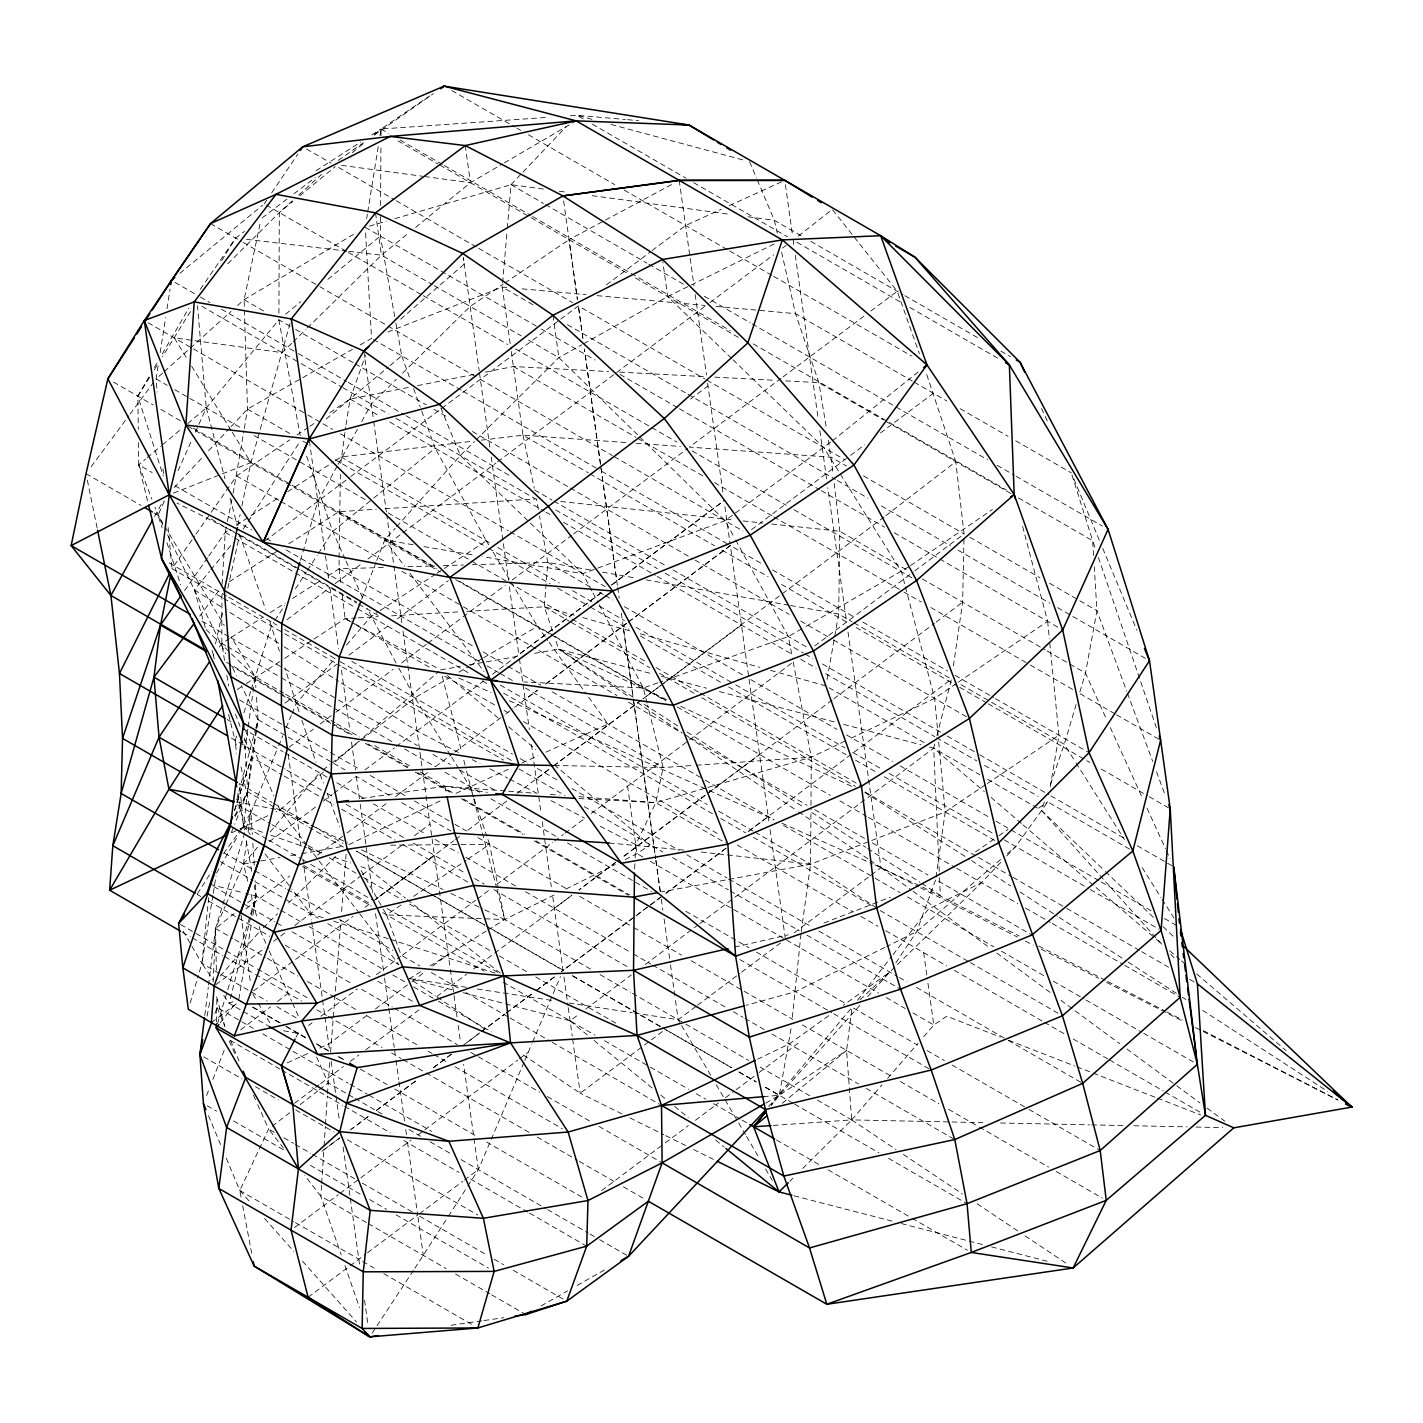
<?xml version="1.0" encoding="UTF-8"?>
<svg xmlns="http://www.w3.org/2000/svg" width="1423" height="1423" viewBox="0 0 1423 1423"><rect width="100%" height="100%" fill="white"/><g stroke="black" fill="none" stroke-linecap="round" stroke-linejoin="round"><path stroke-width="0.75" stroke-dasharray="5 3.75" d="M224.514 660.397L221.828 643.409L221.97 593.017M278.908 313.22L279.317 212.578L292.302 200.839M394.722 316.635L380.315 236.04L380.457 216.385M380.528 205.463L380.955 144.31M381.008 135.559L381.044 129.013L429.71 95.928M801.185 931.869L810.594 864.223L810.968 807.428M810.968 805.258L811.288 757.196L792.451 658.066M953.392 665.964L962.642 602.196L963.976 538.356M339.083 557.816L340.364 474.482M340.773 463.524L345.7 426.953M213.148 981.941L215.531 928.472L250.928 812.497L277.787 747.893M634.658 868.724L635.049 859.99M635.156 857.802L635.725 844.693L655.825 802.661L663.136 767.548L647.59 705.168M216.474 1021.785L216.901 996.527M222.113 584.284L225.243 532.433L226.986 523.735M321.545 1185.323L320.851 1196.227L341.253 1254.997M321.687 1183.153L323.946 1148.272M324.07 1146.102L325.351 1126.482M325.493 1124.312L327.308 1095.977M327.45 1093.789L329.887 1060.918M552.498 630.976L544.298 606.767L547.766 562.423L539.513 515.837M330.581 1052.131L340.933 920.29M341.609 911.503L346.091 854.369M502.639 282.697L507.122 230.401M507.3 228.231L511.017 184.67L521.529 173.624M800.971 934.004L792.077 1020.006M208.719 897.593L201.924 963.424L197.601 978.028M791.046 1028.722L779.306 1095.283L771.195 1105.244L779.359 1095.052M204.77 1015.471L208.274 987.206M208.541 985.018L215.531 928.472L225.136 906.344M851.808 1009.423L846.578 1050.441L851.683 1119.901L802.216 1168.941M247.833 729.216L245.112 748.925L243.44 744.852M248.153 727.028L252.707 694.175M253.009 691.987L255.144 676.672L231.149 636.775M936.032 877.333L945.21 811.928L938.291 737.683M256.46 730.604L247.727 791.846L234.67 824.291M256.78 728.416L258.025 719.664L256.442 696.007M226.008 904.334L243.475 864.099L246.891 840.442M248.136 831.85L250.928 812.497L240.772 765.805M158.131 365.782L156.103 378.927L157.117 392.072M160.176 352.637L165.637 317.56M166.989 308.809L170.048 289.082M346.038 424.801L350.058 399.08L365.64 355.163M366.672 218.608L367.365 214.233M367.721 212.045L378.251 146.498M379.994 135.559L381.044 129.013L546.183 117.469M212.863 895.601L201.924 963.424L213.059 979.753M213.219 893.413L216.047 875.91M233.105 493.283L243.991 430.653M244.329 428.483L247.495 409.095L244.098 299.702L260.676 220.921M238.815 999.284L251.426 923.972M252.867 915.363L256.104 896.01L255.162 880.624M1050.263 786.83L1058.925 735.264L1049.587 641.044M256.229 730.106L251.586 757.214L243.635 825.696L239.313 833.273M256.585 728.007L258.025 719.664L241.394 685.726M827.083 679.411L838.681 614.024L839.819 531.277L834.234 483.358M207.082 1016.147L209.875 1001.187M227.413 521.547L232.678 495.453M237.854 525.443L240.096 514.61M241.892 505.948L250.893 462.617L291.306 318.93M215.513 643.801L222.628 611.694M227.84 588.144L239.687 534.621L176.986 503.102M250.715 917.461L229.156 1003.304L269.534 1026.623M251.248 915.309L256.104 896.01L254.219 885.355M934.786 743.998L933.701 748.178L939.233 871.232M936.939 735.62L951.471 679.145L747.111 832.366L768.26 816.571M236.698 799.939L255.215 730.23M255.784 728.114L258.025 719.664L286.379 736.047M300.449 560.342L302.281 553.992M302.939 551.893L317.827 501.252M190.184 1003.055L196.979 980.109M1076.126 704.51L1064.262 744.265L1050.014 785.603M1079.861 691.952L1085.482 673.115L1096.937 610.663L1094.269 566.941M217.488 1023.653L227.146 991.742M227.787 989.608L256.104 896.01L245.645 893.377M236.556 736.082L235.222 740.334L236.52 753.461M243.92 712.798L250.608 691.614M251.284 689.497L271.331 625.96L273.75 622.26M234.475 810.808L251.586 757.214L244.667 738.733M234.724 809.954L251.586 757.214L282.216 774.895M1161.755 944.196L1041.476 810.399L1045.033 800.064M214.873 1013.656L217.114 1007.502L239.9 1020.665M206.566 1095.532L209.697 1087.51M212.81 1079.47L224.532 1049.356M361.62 599.368L375.992 562.459M376.793 560.413L384.779 539.904L395.149 528.324M231.398 832.402L233.852 826.318M278.623 745.865L282.821 735.762M286.183 727.687L291.217 715.573M292.071 713.563L296.251 703.46L335.063 658.351M523.966 1062.341L478.359 1169.617L467.58 1186.391M524.838 1060.313L531.74 1044.037M532.611 1041.992L560.431 976.569M164.392 501.074L158.006 515.251L162.133 527.897M178.053 470.693L191.714 440.312M195.36 432.201L206.299 407.903L278.89 319.784L290.079 326.241M241.038 1196.992L239.811 1190.517L268.609 1129.026L257.012 1103.11M235.222 816.553L247.727 791.846L244.454 738.217M296.037 1037.225L297.994 1033.454L301.534 1030.803M317.845 501.27L337.055 466.282M338.158 464.343L357.369 429.355M361.673 421.599L371.261 404.096L396.394 379.301M234.582 815.806L247.727 791.846L274.514 807.303M154.591 516.46L163.111 501.038M216.563 873.064L238.228 835.176M148.899 377.024L137.835 396.145L138.28 429.355M154.449 367.454L157.757 361.727M162.186 354.078L188.761 308.186M190.451 311.495L162.507 356.657M221.721 260.658L235.631 238.068L244.471 231.362M149.575 377.326L137.835 396.145L163.254 475.905M154.271 369.82L157.793 364.163M197.406 893.875L211.476 871.676M414.787 1268.355L447.249 1218.106M448.441 1216.238L466.388 1188.258M243.297 529.054L246.908 523.486M248.1 521.636L299.808 441.841M274.941 620.392L284.582 605.558M295.415 588.873L306.247 572.171M307.457 570.321L317.08 555.486M318.29 553.636L332.733 531.384L371.99 499.491M372.132 1333.173L375.797 1327.623M377.006 1325.756L413.577 1270.205M895.885 962.82L916.679 931.62L935.729 879.521L1031.853 935.018M219.373 647.074L221.828 643.409L229.281 638.66M264.251 203.88L266.741 200.198M271.704 192.834L297.781 154.164M200.305 289.314L204.076 283.817M205.339 282.003L235.631 238.068M221.668 597.286L171.987 568.613L194.791 535.884M196.054 534.07L209.999 514.059M211.262 512.244L236.609 475.887L289.669 439.956M184.616 590.563L207.473 557.869M208.736 556.055L225.243 532.433L228.907 530.032M1006.808 855.934L1015.72 846.507L1047.737 801.878L1130.947 849.922M223.536 853.604L237.356 834.412M238.619 832.668L250.928 812.497L252.298 834.483M91.197 466.655L128.835 415.765M130.133 414.022L153.506 382.431M199.736 616.106L220.672 588.197M857.535 1000.262L891.652 956.434M893.021 954.673L928.49 909.084L981.55 882.669L1000.867 862.231M220.191 1022.852L236.165 1002.646M205.286 627.418L194.435 589.905L209.519 571.477M210.889 569.805L231.469 544.671M768.758 1106.56L852.075 1007.271L917.479 1045.033M247.798 881.317L243.475 864.099L257.563 847.183M270.228 831.975L319.517 772.778L323.395 783.13M346.554 644.975L370.976 616.568L378.305 611.765M773.24 1125.433L851.683 1119.901L881.94 1084.949M887.703 1078.278L917.942 1043.326M923.705 1036.673L933.79 1025.005L946.757 1016.235L1000.458 1037.118M220.191 976.018L260.231 930.82L259.164 926.515M396.643 526.67L460.358 455.538L474.428 441.557M765.859 1103.038L779.306 1095.283L860.328 1004.869M867.692 996.651L889.784 971.998L981.55 882.669M174.211 487.573L202.635 457.157M208.612 450.735L229.548 428.323M231.042 426.722L247.495 409.095L300.947 378.66M523.024 172.058L566.514 126.345M227.751 263.771L279.317 212.578L292.871 201.443M475.994 439.992L558.883 357.618L581.794 344.775M789.836 1181.197L792.931 1178.137M402.656 373.075L470.177 306.407L503.155 284.155M263.38 927.725L277.556 913.762M288.567 902.929L337.34 854.885M291.644 343.388L282.181 352.673L174.246 337.856L187.018 358.649M293.209 341.84L305.82 329.46M307.386 327.913L381.435 255.179L408.828 232.874M859.937 999.924L889.784 971.998L843.092 1005.403M298.777 194.987L321.509 174.442M162.613 373.057L156.103 378.927L167.256 385.366M164.25 371.599L188.69 349.578M190.326 348.119L231.06 311.441M237.588 305.571L244.098 299.702L353.9 234.137M323.466 772.084L279.957 810.043L275.955 811.928M335.188 761.856L361.958 738.501M363.63 737.043L438.942 671.336M400.646 319.161L464.254 264.073L463.347 257.705L479.177 370.798M1000.618 859.492L916.679 931.62L886.867 946.402M1007.324 853.729L1015.72 846.507M147.547 500.985L138.743 464.787L145.502 459.095M147.174 457.672L160.692 446.306M162.382 444.883L180.952 429.23M187.711 423.556L206.299 407.903L197.459 305.678M326.187 418.949L388.301 367.063M389.973 365.658L401.731 355.839L395.114 318.805M285.649 314.216L300.858 301.64M327.913 279.317L380.315 236.04M179.849 273.358L262.561 205.268M782.348 1103.199L846.578 1050.441L779.306 1095.283L764.044 1096.599M299.666 195.858L335.277 166.616M352.228 152.688L364.092 142.94M374.267 134.58L381.044 129.013L388.728 133.442M415.676 227.306L470.426 182.695L502.532 163.93M373.698 498.103L435.153 448.209L421.03 409.201M216.367 970.184L215.531 928.472L234.137 913.584M247.655 902.769L256.104 896.01L278.89 909.155M830.694 442.126L725.107 520.676L582.754 573.7L482.682 556.624M832.419 440.739L918.386 371.777M322.985 770.056L329.923 764.596M331.648 763.244L359.396 741.436M361.14 740.067L414.893 697.821L449.383 677.722M798.285 236.111L832.259 209.448L853 235.56M272.113 1126.305L289.634 1112.75M300.128 1104.604L317.649 1091.032M319.41 1089.68L328.162 1082.903L353.189 1097.346M884.163 516.958L642.983 698.835L741.472 625.053M885.906 515.624L955.776 461.675L926.035 372.435M240.736 1029.843L270.566 1006.808M277.592 1001.383L288.122 993.254M262.152 217.915L286.895 199.113M293.974 193.741L315.177 177.626M434.3 855.259L375.459 899.496L434.46 855.348M264.98 540.882L349.044 477.879M350.752 476.563L439.992 409.682M441.717 408.348L578.378 305.927L704.901 378.98M606.429 284.796L650.436 251.889M652.125 250.519L685.601 225.528L721.301 209.252M286.93 619.752L329.923 587.539L301.231 570.979M335.099 583.626L361.122 564.148M368.023 558.937L401.126 534.159M402.851 532.825L495.951 463.044M497.676 461.71L708.245 303.828M710.006 302.494L773.721 254.717M782.579 248.082L786.119 245.432M284.867 703.193L336.824 664.256M348.937 655.149L390.542 623.968M397.462 618.756L448.37 580.62M690.457 399.098L708.031 385.918M289.118 747.271L313.38 729.11M320.282 723.898L334.156 713.528M335.864 712.212L393.068 669.361M401.713 662.833L426.26 644.459M427.985 643.143L505.29 585.191M512.28 579.926L571.744 535.315M573.487 533.999L687.647 448.476M781.227 378.251L689.337 447.107L831.192 457.228L846.383 465.997M782.988 376.917L863.903 316.244M870.912 310.997L897.219 291.27L919.383 353.704M601.057 592.857L518.844 654.527L509.078 584.728M611.552 584.995L724.005 500.647M269.409 841.598L316.529 806.29M323.448 801.096L332.11 794.603M333.818 793.287L356.337 776.424L392.25 797.165M364.982 769.914L394.473 747.84M396.181 746.524L483.749 680.888M492.5 674.289L601.111 592.893M611.623 585.031L724.076 500.683M245.948 908.799L289.741 875.963M317.596 855.063L345.291 834.287M347.034 832.989L388.604 801.825M395.541 796.613L428.536 771.871M435.563 766.606L453.137 753.425M454.88 752.109L504.062 715.235M505.823 713.919L512.849 708.654M514.592 707.32L537.378 690.244L525.14 699.422M628.361 621.993L730.301 545.543L761.074 563.312M751.557 529.623L848.802 456.694M850.563 455.378L864.668 444.812M880.535 432.912L933.417 393.246M628.415 622.011L730.355 545.578L768.847 820.946M215.922 984.609L264.963 947.843M273.714 941.279L278.961 937.348M280.722 936.032L285.97 932.083M294.721 925.519L360.695 876.052M362.438 874.754L404.025 843.554M414.413 835.763L430.013 824.059M211.333 1022.586L237.73 1002.788M253.561 990.924L293.849 960.703M295.593 959.387L352.957 916.376M365.071 907.287L370.265 903.392M373.733 900.795L453.706 840.815M455.467 839.499L460.732 835.55M467.758 830.285L508.153 799.993M516.94 793.394L550.256 768.42L536.258 778.915M308.578 1025.503L312.117 1022.852M320.94 1016.235L357.369 988.932M376.401 974.648L400.663 956.452M402.389 955.153L475.602 900.261M477.363 898.945L489.654 889.713M496.68 884.448L552.871 842.327M554.596 841.011L563.366 834.447M565.091 833.131L584.355 818.705M591.328 813.458L687.807 741.17M689.497 739.818L793.518 661.837M814.756 645.917L913.228 572.064M914.989 570.748L964.065 533.945L955.776 461.675M366.814 1015.435L328.731 1044.002L318.859 1048.484M375.459 1008.943L410.109 982.955M411.852 981.657L425.708 971.269M432.645 966.057L448.245 954.371M294.525 1103.234L319.001 1084.877M320.744 1083.561L343.37 1066.61M350.289 1061.416L358.952 1054.923M365.871 1049.729L421.297 1008.16M436.897 996.474L466.548 974.239M473.574 968.956L492.892 954.477M494.653 953.161L571.85 895.245L554.365 908.372M832.117 700.08L706.804 794.034L759.58 754.51M833.878 698.764L934.449 623.345M936.209 622.029L962.642 602.196M339.937 1137.76L321.491 1151.545L339.314 1138.24M350.307 1129.969L369.482 1115.561L351.748 1128.919M376.277 1110.491L417.846 1079.328M433.446 1067.624L451.251 1054.247M462.937 1045.514L479.693 1032.92M481.472 1031.586L505.094 1013.905M506.357 1012.927L533.198 992.827M726.05 848.197L664.505 894.32L726.086 848.215M376.65 1110.26L417.526 1079.595M433.517 1067.606L451.304 1054.265M467.295 1042.276L479.729 1032.938M481.508 1031.604L504.614 1014.279M506.392 1012.945L533.056 992.952M294.543 1227.498L338.229 1194.733M339.972 1193.417L359.094 1179.08M360.819 1177.782L411.034 1140.143M417.971 1134.931L423.165 1131.036M424.89 1129.737L517.67 1060.171M519.431 1058.837L528.271 1052.22M463.115 992.703L570.107 1020.842L578.841 1014.279M585.849 1009.032L631.332 974.933M645.331 964.438L697.946 924.968M699.707 923.652L733.112 898.607M734.855 897.29L933.701 748.178L979.896 774.841M308.115 1297.26L348.35 1267.11M350.094 1265.794L365.764 1254.037M367.49 1252.738L417.686 1215.1L407.565 1142.74M419.429 1213.801L462.76 1181.303M464.485 1180.005L478.359 1169.617L463.631 1064.368M662.442 1031.55L580.228 1093.22L521.512 1053.785M695.811 1006.523L678.184 1019.74L634.516 1013.051M697.59 1005.207L739.889 973.474M741.65 972.14L780.444 943.058M794.265 932.705L880.979 867.674L847.219 626.369M601.662 1190.589L663.563 1144.145M665.341 1142.829L688.341 1125.575M695.402 1120.275L718.402 1103.038M725.481 1097.72L734.321 1091.085M736.1 1089.769L757.321 1073.849M759.082 1072.515L799.779 1042.01M828.72 1015.684L789.231 1043.966L757.303 1059.335M338.247 160.408L363.381 142.78M374.142 135.221L433.375 93.669M975.466 851.968L997.149 836.937M998.964 835.692L1008 829.431M1038.701 808.139L1047.737 801.878M401.019 904.992L386.576 914.882L401.428 956.025M413.684 896.312L466.068 860.417M467.882 859.172L489.565 844.319L487.466 838.147M908.781 566.816L803.71 627.739M910.595 565.571L992.382 509.505M956.505 683.467L934.626 698.373L849.086 739.177M958.319 682.222L1047.63 621.317L1022.141 524.642M296.998 434.993L307.973 427.576M309.805 426.331L315.283 422.613M329.923 412.706L350.058 399.08L408.863 387.358M504.934 282.91L569.111 239.669M985.57 784.731L945.21 811.928L810.594 864.223L661.482 891.919M987.402 783.486L1058.925 735.264M237.214 689.586L244.525 684.783M246.357 683.574L282.928 659.525M284.76 658.315L312.188 640.261M314.021 639.069L345.095 618.614L356.177 617.956M380.137 610.574L435.082 574.518M436.914 573.327L442.411 569.716M444.243 568.524L486.364 540.882L435.153 448.209M236.254 525.247L249.132 516.851M250.964 515.66L278.534 497.694M287.713 491.7L333.658 461.764M335.508 460.554L341.022 456.961L472.561 441.219M316.155 170.6L360.659 142.087M371.777 134.954L381.044 129.013M229.405 581.705L277.681 550.843M288.833 543.728L338.959 511.675L376.277 509.256M231.131 637.486L262.793 617.351M270.228 612.619L285.116 603.139M292.569 598.407L320.495 580.655M327.93 575.906L339.101 568.809L383.498 567.457M420.799 971.696L409.611 978.633L435.296 995.887M430.12 965.897L486.061 931.158M487.929 930.002L504.703 919.578L554.081 894.996M504.418 162.827L574.269 121.969M458.971 672.136L468.558 666.551M470.479 665.43L481.97 658.724M483.891 657.604L537.556 626.333L547.802 640.546M801.789 628.824L788.36 636.508L659.881 682.079M302.85 377.575L352.477 349.293M360.126 344.953L371.563 338.425L365.391 229.53M541.025 1305.94L567.67 1290.839M577.169 1285.449L605.718 1269.263M583.697 343.708L667.707 296.607L774.432 243.831M671.549 184.581L569.04 239.633L577.4 299.47L562.939 195.894M565.927 889.09L615.287 864.49M625.177 859.563L637.024 853.675L649.991 844.888L554.668 765.218M884.893 947.38L795.457 991.671L746.221 1005.278M348.777 844.622L442.144 799.957M456.054 793.305L509.968 768.509M579.019 798.552L655.825 802.661L811.288 757.196L847.094 740.12M231.86 832.668L237.872 829.84M239.882 828.898L267.933 815.699M729.234 205.641L782.846 181.255M287.321 1062.856L309.004 1052.984M521.956 763.066L537.965 755.809M545.97 752.162L607.977 724.04L587.486 695.616M233.016 1001.703L229.156 1003.304L221.721 992.436M387.91 332.004L502.266 287.055L506.677 287.446M173.339 493.176L220.28 474.677M222.326 473.877L250.893 462.617L232.305 432.361M823.953 923.011L890.193 897.237M657.8 682.827L643.303 687.967L523.753 681.955M369.482 226.115L386.38 221.17M394.829 218.697L511.017 184.67L543.942 189.117M734.553 947.131L788.289 934.822M417.562 385.633L474.197 374.338M485.083 372.168L513.401 366.529L608.582 371.545M243.475 864.099L280.064 857.535M290.826 855.614L299.435 854.067M301.587 853.675L342.481 846.347M440.614 669.877L460.287 666.426M469.021 664.879L484.336 662.193M486.524 661.82L519.306 656.039M534.603 653.353L558.652 649.119L652.961 674.04M361.406 798.552L444.937 786.243L506.446 791.028M451.055 1325.24L481.828 1320.846M484.033 1320.526L503.831 1317.698M481.33 440.169L522.988 435.189L627.205 442.642M570.41 115.761L577.009 115.299L625.32 119.496M554.472 765.503L663.136 767.548L694.086 765.378M696.309 765.236L811.288 757.196M385.064 508.687L536.524 498.886L539.139 513.721M358.383 617.813L378.305 616.639M391.592 615.857L457.975 611.908M466.833 611.374L544.298 606.767L574.163 615.181M407.921 566.71L434.549 565.892M443.425 565.625L463.418 565.002M472.294 564.735L547.766 562.423L593.693 570.57M390.72 845.191L458.811 844.586M460.999 844.568L489.565 844.319L498.21 887.329M817.353 1100.086L851.683 1119.901L982.759 1122.622M1000.529 1122.996L1089.395 1124.828M1091.619 1124.881L1124.935 1125.575M1133.829 1125.753L1187.156 1126.856M1196.032 1127.052L1222.695 1127.603M590.492 969.116L504.703 919.578L386.576 914.882L383.249 909.119M619.645 372.132L705.968 376.686M714.826 377.148L774.592 380.297M785.674 380.884L818.865 382.645L883.523 419.963M609.24 843.003L683.823 850.065M636.081 443.282L680.425 446.448M508.634 791.188L534.995 793.251M550.381 794.443L559.168 795.137M578.93 796.667L655.825 802.661L725.926 843.128M627.507 119.692L638.482 120.635M522.116 288.851L586.063 294.65M597.091 295.646L705.132 305.447M716.16 306.443L795.528 313.647L912.356 381.079M560.698 501.483L734.321 520.018M743.108 520.96L762.888 523.059M771.693 524.002L839.819 531.277L906.985 570.054M701.308 852.021L725.339 854.707M727.527 854.956L810.594 864.223L876.675 907.945M246.517 239.349L346.625 251.088M348.795 251.355L381.435 255.179L432.414 284.618M341.591 165.353L422.382 176.239M424.57 176.523L470.426 182.695L465.232 145.573M559.31 191.198L565.892 192.105M592.235 195.662L730.497 214.411M748.053 216.776L774.379 220.352L803.177 236.965M420.265 771.995L444.937 786.243L487.36 792.326M466.388 987.331L409.611 978.633L454.542 990.461M477.292 989.003L551.537 1000.369M569.004 1003.037L632.328 1012.731M413.061 544.742L384.779 539.904L404.612 566.229M423.947 546.592L473.984 555.13M602.445 572.135L635.263 577.951M646.184 579.89L788.378 605.113M790.565 605.486L838.681 614.024L852.057 621.762M236.414 801.878L279.957 810.043L313.772 826.514M283.622 1030.75L297.994 1033.454M210.07 884.43L243.546 892.844M794.052 1195.8L892.808 1221.343M901.399 1223.567L982.973 1244.663M991.564 1246.886L1047.381 1261.312M661.535 676.299L706.537 688.181M719.398 691.578L835.123 722.137M843.697 724.396L920.841 744.78M929.415 747.039L933.701 748.178L984.289 791.597M591.932 119.319L577.009 115.299L584.657 119.728M611.107 124.477L745.332 160.568M582.701 617.564L629.642 630.763M640.314 633.769L759.793 667.351M770.466 670.358L825.927 685.957L924.078 742.628M323.11 917.746L310.499 913.691L291.786 889.055M333.605 921.126L388.248 938.718M390.347 939.393L495.4 973.19M262.508 832.277L243.635 825.696L239.544 784.109M270.886 835.194L306.496 847.628M308.595 848.357L323.27 853.48M333.747 857.126L350.503 862.978M360.98 866.625L369.357 869.56L405.555 898.18M1008.711 1040.32L1074.792 1066.005M1076.855 1066.805L1155.334 1097.329M1157.397 1098.129L1200.763 1114.974M458.793 678.042L491.113 692.556M509.292 700.739L707.249 789.64M709.277 790.548L773.916 819.577M781.992 823.223L872.886 864.046M874.914 864.953L920.539 886.155M922.513 887.08L1019.081 935.907M666.729 699.725L558.652 649.119L555.237 639.052M680.728 706.288L852.839 786.866M864.846 792.504L969.668 859.35M315.764 827.492L347.586 843.003M361.495 849.78L443.051 889.535M451.002 893.413L482.824 908.923M484.816 909.884L504.703 919.578L498.655 889.482M621.976 1113.942L580.228 1093.202L572.544 1038.381M629.927 1117.891L663.723 1134.665M665.697 1135.661L685.584 1145.533M693.535 1149.482L713.421 1159.354M869.987 860.221L880.979 867.674L918.564 886.778M920.539 887.792L1017.481 937.081M1025.396 941.101L1033.311 945.121M1041.227 949.141L1098.609 978.312M1106.525 982.35L1183.687 1021.572M1195.551 1027.602L1337.994 1100.032L1202.204 1030.092M1038.772 946.046L1105.724 980.465M1107.681 981.479L1164.797 1010.864M1166.753 1011.878L1182.513 1019.971M458.366 752.447L416.975 730.924L340.31 682.346M472.151 759.633L480.049 763.724M489.903 768.847L507.637 778.079M509.594 779.092L537.2 793.447M550.986 800.615L584.497 818.047M600.257 826.247L635.725 844.693M342.232 594.796L345.095 618.614L438.658 668.828M810.843 241.394L902.965 294.597M904.886 295.699L979.736 338.905M1000.849 351.107L1010.455 356.639M592.324 124.139L686.064 178.266M693.712 182.678L787.453 236.805M797.022 242.319L902.235 303.081M909.884 307.493L997.897 358.294M451.803 90.556L515.037 127.056M516.94 128.159L520.782 130.365M528.449 134.794L614.665 184.581M624.235 190.113L727.704 249.843M729.625 250.946L771.782 275.279M773.685 276.382L911.645 356.035M914.278 382.2L946.829 400.984M960.24 408.721L1008.107 436.363M1015.773 440.792L1071.306 472.863M511.017 184.67L543.55 203.453M545.471 204.556L646.896 263.113M648.799 264.216L685.157 285.205M704.296 296.251L750.223 322.772M752.144 323.875L987.509 459.754M997.078 465.285L1014.297 475.229M1016.218 476.331L1102.327 526.048M400.237 140.094L442.446 164.463M444.367 165.566L530.708 215.407M532.629 216.527L730.248 330.616M753.265 343.904L887.561 421.439M889.482 422.56L1006.523 490.117M885.426 421.066L1010.917 493.514M1018.512 497.908L1092.668 540.722L1095.532 549.118M397.906 140.824L437.982 163.965M439.885 165.068L529.231 216.652M531.117 217.737L627.881 273.607M635.476 277.983L738.324 337.376M306.514 148.97L330.972 163.094M338.621 167.505L394.242 199.611M396.163 200.732L476.723 247.228M478.626 248.349L572.615 302.601M706.822 380.083L844.533 459.593M863.476 475.869L964.065 533.945M969.775 537.236L1040 577.774M1049.498 583.252L1077.958 599.706M1079.861 600.791L1096.937 610.663L1126.714 691.187M532.914 304.735L502.266 287.055L510.982 349.347M567.386 324.64L686.099 393.175M688.021 394.296L835.461 479.409M837.382 480.512L868.012 498.21M881.424 505.948L950.368 545.756M958.017 550.167L1049.943 603.245M1057.591 607.657L1071.003 615.394M1072.906 616.497L1149.517 660.734M365.266 227.342L539.477 327.93M541.398 329.033L595.081 360.037M620.019 374.427L677.544 407.636M679.465 408.757L819.435 489.565M821.356 490.686L884.644 527.204M894.231 532.753L1062.696 630.015M434.3 285.703L521.12 335.828M528.68 340.186L558.883 357.618L638.038 435.26M922.353 578.93L1045.176 649.849M1047.097 650.951L1085.482 673.115L1106.614 719.504M266.137 204.965L346.536 251.391M348.457 252.494L421.439 294.632M423.36 295.735L507.851 344.526M515.535 348.955L649.902 426.544M651.823 427.647L676.797 442.055M692.165 450.931L786.261 505.272M793.945 509.701L914.687 579.41M513.401 366.529L635.939 437.288M637.86 438.391L702.962 475.994M714.453 482.61L771.906 515.784M773.827 516.887L902.111 590.972M904.032 592.075L921.268 602.018M930.838 607.55L1028.509 663.936M1030.412 665.039L1072.551 689.355M1080.199 693.784L1114.671 713.688M1116.593 714.791L1160.634 740.209M210.533 223.589L241.359 241.394M243.28 242.497L317.845 285.543M319.766 286.646L476.563 377.184M480.174 379.265L612.299 455.538M614.202 456.641L743.037 531.028M373.449 339.51L461.301 390.24M463.222 391.343L599.652 470.106M601.573 471.226L728.398 544.44M772.6 569.965L855.223 617.671M862.925 622.1L947.469 670.927M955.153 675.356L993.592 697.555M995.513 698.657L1089.075 752.678M853.978 622.865L949.568 678.042M961.023 684.659L989.714 701.219M991.618 702.322L1064.262 744.265L1074.881 761.074M511.284 351.499L522.988 435.189L588.108 472.774M590.011 473.877L714.488 545.738M722.137 550.167L768.1 576.706M781.512 584.444L846.614 622.029L827.83 487.804M856.184 627.561L957.679 686.153M959.6 687.256L986.406 702.731M988.309 703.834L1089.805 762.443M1101.295 769.06L1147.258 795.599M1149.161 796.702L1170.24 808.869M244.098 299.702L264.251 311.335M295.664 329.478L353.278 362.74M355.199 363.843L426.26 404.879M433.944 409.308L447.391 417.081M472.365 431.489L568.382 486.933M570.303 488.036L693.143 558.954M695.064 560.075L789.178 614.398M800.704 621.051L831.423 638.802M833.344 639.905L967.587 717.405M174.993 282.377L196.516 294.81M200.358 297.016L209.964 302.565M221.49 309.236L296.446 352.495M298.368 353.598L346.412 381.346M348.333 382.449L404.061 414.627M405.982 415.729L509.719 475.638M534.71 490.063L551.999 500.042M553.921 501.145L665.377 565.5M673.061 569.929L808.086 647.892M555.717 509.968L657.444 568.702M665.11 573.131L803.301 652.908M805.222 654.029L812.889 658.458M822.494 663.99L945.317 734.908M947.238 736.029L977.957 753.745M979.878 754.866L1048.964 794.745M1050.885 795.866L1123.814 837.969M1137.244 845.724L1173.726 866.767M201.87 306.301L299.239 362.527M301.142 363.612L340.951 386.611M342.854 387.696L388.319 413.951M395.896 418.326L534.941 498.601M350.058 399.08L380.315 416.548M389.76 422.008L544.262 511.213M546.183 512.316L550.007 514.521M563.419 522.259L655.309 575.301M657.213 576.422L793.127 654.882M800.793 659.311L816.108 668.152M825.678 673.666L934.786 736.669M936.708 737.772L976.907 760.985M984.556 765.414L1038.167 796.346M987.58 779.288L1037.616 808.175M148.045 322.719L191.429 347.763M193.332 348.866L305.963 413.897M307.884 415L321.242 422.72M323.146 423.823L332.697 429.319M340.328 433.73L508.296 530.708M510.217 531.811L605.22 586.667M547.766 562.423L589.905 586.756M599.474 592.288L603.316 594.494M605.22 595.597L612.886 600.026M624.377 606.66L743.126 675.231M750.793 679.643L836.991 729.412M846.56 734.944L892.523 761.483M900.19 765.912L988.309 816.766M995.958 821.196L1099.392 880.908M1101.313 882.011L1151.118 910.773M1164.512 918.511L1177.924 926.248M341.022 456.961L490.206 543.106M497.872 547.535L559.257 582.968M572.669 590.723L591.861 601.787M599.528 606.216L624.466 620.606M635.974 627.258L733.788 683.734M735.709 684.837L845.031 747.947M852.697 752.376L881.46 768.989M889.144 773.418L992.703 833.22M1004.211 839.855L1088.399 888.468M1090.32 889.571L1159.158 929.326M247.495 409.095L291.448 434.477M302.868 441.077L308.453 444.296M335.063 459.647L486.773 547.25M488.694 548.353L550.15 583.839M557.834 588.268L588.571 606.02M590.492 607.123L628.841 629.268M640.368 635.921L721.034 682.489M728.701 686.918L845.867 754.564M855.454 760.113L876.586 772.298M884.27 776.745L998.715 842.807M174.691 389.653L242.675 428.91M254.166 435.545L298.19 460.963M300.111 462.066L367.116 500.754M388.177 512.92L570.054 617.92M571.957 619.023L646.629 662.14M656.199 667.654L698.319 691.987M700.241 693.09L861.484 786.172M544.298 606.767L569.271 621.193M571.192 622.296L649.955 667.778M659.561 673.31L694.139 693.286M701.824 697.715L855.49 786.439M865.095 791.988L976.498 856.308M978.419 857.411L1011.077 876.266M1012.998 877.368L1064.866 907.323M1066.788 908.425L1139.77 950.564M1141.691 951.685L1168.585 967.213M1189.717 979.398L1197.401 983.844M338.959 511.675L434.442 566.799M459.273 581.135L552.871 635.174M554.774 636.277L665.786 700.365M677.259 706.982L830.356 795.386M839.926 800.9L866.732 816.375M868.635 817.478L954.762 867.194M956.665 868.315L1017.836 903.623M1025.467 908.034L1050.299 922.353M1052.202 923.456L1122.854 964.243M1124.757 965.345L1180.147 997.327M113.502 382.093L153.15 404.986M160.817 409.397L181.877 421.564M193.368 428.198L436.505 568.577M455.662 579.623L549.474 633.804M551.395 634.907L665.768 700.934M187.8 426.188L440.241 571.921M236.609 475.887L278.908 500.309M280.829 501.412L386.505 562.423M401.873 571.299L461.408 605.664M463.329 606.785L616.977 695.491M628.486 702.144L682.222 733.147M684.125 734.268L807.054 805.222M814.739 809.651L864.668 838.485M872.352 842.932L928.045 875.074M339.083 560.022L339.101 568.809L473.539 646.416M483.144 651.965L506.179 665.27M508.1 666.373L540.758 685.228M552.284 691.88L703.371 779.11M705.274 780.213L773.952 819.861M783.504 825.376L873.171 877.137M875.074 878.24L899.87 892.559M907.5 896.97L993.788 946.793M1001.472 951.222L1043.717 975.609M1053.322 981.159L1084.059 998.893M1085.98 1000.013L1141.673 1032.155M1143.594 1033.276L1197.366 1064.315M138.44 442.642L138.743 464.787L152.136 472.525M175.1 485.777L251.658 529.979M266.973 538.819L270.797 541.042M286.112 549.883L479.391 661.464M487.057 665.893L498.53 672.51M500.451 673.613L513.845 681.35M525.336 687.985L663.136 767.548M241.608 535.724L299.079 568.915M301 570.018L356.55 602.089M500.238 685.05L707.142 804.493M718.633 811.146L753.105 831.05M755.026 832.153L810.594 864.223M211.333 519.093L236.2 533.447M238.121 534.55L299.328 569.876M331.808 588.642L356.675 602.996M358.578 604.099L379.621 616.248M225.243 532.433L232.91 536.862M234.831 537.965L355.643 607.71M357.564 608.813L470.906 674.271M482.433 680.923L488.196 684.25M503.582 693.126L712.976 814.027M720.678 818.456L745.652 832.882M753.336 837.329L872.477 906.113M880.161 910.542L968.458 961.521M970.379 962.624L1062.43 1015.773M345.095 618.614L354.683 624.146M356.604 625.248L429.444 667.316M444.776 676.156L496.538 706.039M504.204 710.468L508.047 712.692M523.379 721.532L720.109 835.123M737.221 844.995L853.302 912.018M860.897 916.412L878.027 926.284M885.64 930.678L946.686 965.932M954.353 970.361L1042.525 1021.269M1044.446 1022.372L1065.525 1034.539M1073.191 1038.968L1107.699 1058.89M1109.62 1059.993L1163.303 1090.996M1165.206 1092.099L1201.635 1113.124M86.02 473.681L140.966 505.396M154.218 513.063L158.006 515.251L163.734 524.731M351.855 661.428L512.565 754.208M520.213 758.637L527.88 763.048M537.449 768.58L558.528 780.747M571.921 788.484L679.127 850.367M686.775 854.796L726.993 878.009M728.914 879.112L811.252 926.658M818.919 931.087L897.415 976.409M899.336 977.512L906.967 981.923M916.519 987.437L1006.292 1039.252M1008.195 1040.355L1082.69 1083.365M169.248 562.921L226.897 596.201M228.818 597.304L276.862 625.053M284.564 629.482L336.451 659.454M340.257 661.642L513.223 761.518M223.571 598.389L282.857 632.612M284.778 633.715L340.453 665.857M342.374 666.978L503.617 760.078M518.986 768.936L565.056 795.546M584.248 806.628L662.958 852.057M672.563 857.607L728.238 889.749M730.141 890.851L799.264 930.749M806.912 935.178L900.528 989.216M642.734 856.966L637.024 853.675L626.903 781.298M650.329 861.36L878.631 993.165M886.244 997.559L905.259 1008.533M912.872 1012.927L933.79 1025.005L927.654 981.159M201.87 621.068L228.818 636.632M230.757 637.753L282.732 667.761M284.653 668.881L336.646 698.889M338.567 699.991L417.49 745.563M432.894 754.457L450.219 764.453M459.842 770.021L496.431 791.135M221.828 643.409L225.67 645.633M227.609 646.736L279.531 676.725M281.452 677.828L393.015 742.237M404.559 748.907L435.331 766.677M444.954 772.227L481.419 793.269M490.971 798.801L557.852 837.4M567.403 842.914L651.467 891.456M685.85 911.307L748.907 947.7M756.538 952.112L844.426 1002.859M927.085 1050.583L944.41 1060.58M952.094 1065.027L1027.104 1108.321M1029.025 1109.442L1100.192 1150.531M231.433 653.886L255.144 676.672L283.622 693.108M285.507 694.193L334.867 722.688M336.771 723.791L359.521 736.918M374.694 745.688L410.767 766.517M226.506 662.229L352.584 735.015M367.863 743.838L407.992 766.997M417.544 772.511L453.83 793.465M463.382 798.979L524.518 834.269M535.973 840.886L629.571 894.925M229.334 664.826L279.05 693.535M280.971 694.637L334.654 725.641M336.575 726.744L350.022 734.499M365.373 743.375L407.618 767.762M415.303 772.191L451.785 793.251M461.39 798.801L522.828 834.269M534.337 840.922L628.415 895.227M739.782 959.529L831.797 1012.642M833.7 1013.745L931.211 1070.043M239.526 699.956L360.695 769.914M370.318 775.464L406.853 796.578M414.555 801.007L453.012 823.223M454.933 824.326L466.477 830.996M478.021 837.649L568.257 889.749M579.766 896.401L631.599 926.32M633.52 927.44L681.51 955.135M691.098 960.685L792.824 1019.402M802.43 1024.951L890.816 1075.984M900.421 1081.533L938.895 1103.732M948.518 1109.3L977.37 1125.949M979.291 1127.052L1048.538 1167.038M1056.222 1171.485L1102.38 1198.13M288.282 737.132L345.006 769.879M401.695 802.625L450.86 830.996M227.111 719.433L230.953 721.657M242.497 728.327L282.928 751.664M284.867 752.767L327.219 777.225M336.842 782.775L363.79 798.339M373.413 803.906L425.388 833.914M435.011 839.463L458.117 852.804M465.819 857.251L515.873 886.138M525.496 891.705L631.367 952.823M633.288 953.944L650.613 963.94M652.552 965.061L725.694 1007.288M733.396 1011.735L743.019 1017.285M744.941 1018.406L764.204 1029.523M771.906 1033.97L858.531 1083.988M866.233 1088.417L954.78 1139.556M231.433 738.128L284.991 769.06M286.912 770.163L325.191 792.273M327.112 793.376L332.857 796.684M346.251 804.422L403.687 837.578M413.257 843.11L465.09 873.046M474.659 878.56L484.229 884.092M493.799 889.624L629.713 968.085M284.138 775.997L324.337 799.21M326.241 800.313L333.907 804.742M341.556 809.153L395.149 840.104M402.798 844.515L469.803 883.203M600.026 974.613L630.531 992.222M632.435 993.325L683.912 1023.048M685.815 1024.151L748.729 1060.473M760.167 1067.072L809.74 1095.692M432.948 895.209L356.462 851.15L429.141 893.128M434.869 896.312L488.427 927.156M490.33 928.258L563.01 970.13M239.509 783.646L272.078 802.447M273.999 803.55L342.961 843.359M431.062 894.231L484.62 925.146M486.541 926.266L563.046 970.433L552.551 895.334M572.615 975.947L664.434 1028.971M666.338 1030.074L731.386 1067.624M739.035 1072.035L756.253 1081.978L739.017 1071.981M792.718 1103.038L763.902 1086.389L779.199 1095.23M794.639 1104.141L878.934 1152.808M888.503 1158.34L967.053 1203.68M276.436 808.424L307.03 826.087M308.933 827.19L343.388 847.076M237.516 804.76L270.05 823.543M271.953 824.646L306.372 844.515M308.275 845.618L321.651 853.338M329.3 857.749L356.07 873.206M363.701 877.617L401.944 899.692M409.593 904.103L491.771 951.56M499.42 955.971L528.093 972.514M535.742 976.943L616.017 1023.279M266.599 838.947L243.635 825.696L250.323 834.501M268.52 840.05L301.036 858.834M302.939 859.937L308.684 863.245M310.605 864.348L371.812 899.692M387.109 908.532L498.068 972.585M303.739 865.451L371.332 904.477M302.565 866.394L371.296 906.077M382.751 912.677L484.069 971.18M503.191 982.208L594.956 1035.197M604.508 1040.711L648.479 1066.094M650.4 1067.197L688.625 1089.271M696.274 1093.7L705.826 1099.214M713.474 1103.625L740.245 1119.083M742.148 1120.186L749.796 1124.597M776.531 1140.036L820.448 1165.384M828.079 1169.795L910.169 1217.181M912.09 1218.284L967.444 1250.248M224.372 853.053L253.063 869.631M254.984 870.734L285.667 888.45M287.588 889.553L331.684 915.025M339.368 919.454L393.05 950.457M402.638 955.989L419.892 965.95M431.4 972.585L458.242 988.096M465.908 992.525L508.1 1016.876M510.021 1017.979L550.292 1041.227M552.213 1042.33L659.596 1104.337M220.44 861.698L253.009 880.499M254.93 881.602L318.165 918.12M327.735 923.652L398.636 964.581M280.793 910.258L301.676 922.317M309.271 926.693L383.338 969.454M392.819 974.933L406.124 982.599M413.719 986.993L436.505 1000.156M438.391 1001.241L491.558 1031.942M213.877 886.636L274.852 921.837M276.756 922.94L282.483 926.231M292 931.745L370.122 976.836M377.753 981.247L413.951 1002.148M197.05 894.338L200.892 896.543M208.541 900.972L269.801 936.334M285.116 945.174L352.104 983.844M361.673 989.376L392.286 1007.057M394.189 1008.16L457.352 1044.624M470.746 1052.344L476.492 1055.67M478.395 1056.773L539.637 1092.135M547.286 1096.546L591.31 1121.964M598.958 1126.376L662.122 1162.84M215.531 928.472L232.785 938.433M234.706 939.536L265.354 957.234M267.275 958.337L297.941 976.053M307.528 981.585L334.352 997.061M336.273 998.181L357.351 1010.348M366.921 1015.88L418.664 1045.745M428.252 1051.277L432.076 1053.482M433.997 1054.603L447.409 1062.341M455.075 1066.77L562.387 1128.724M180.561 924.559L194.008 932.314M195.929 933.435L255.446 967.8M257.367 968.903L309.2 998.839M182.571 932.314L190.255 936.761M192.176 937.864L222.877 955.598M224.798 956.701L253.579 973.314M255.5 974.417L301.534 1001.009M316.867 1009.85L326.454 1015.382M328.357 1016.484L382.004 1047.47M391.592 1053.002L401.161 1058.534M403.083 1059.637L424.161 1071.804M426.082 1072.906L529.534 1132.637M537.2 1137.066L577.436 1160.296M579.357 1161.399L615.75 1182.424M623.416 1186.835L644.494 1199.002M219.195 973.403L201.924 963.424L191.945 946.295M221.116 974.506L267.15 1001.098M276.738 1006.63L297.852 1018.815M253.223 1007.271L283.835 1024.951M285.738 1026.054L306.781 1038.203M316.351 1043.717L329.745 1051.455M339.297 1056.969L345.042 1060.295M360.339 1069.118L387.127 1084.593M394.776 1089.004L477.025 1136.497M486.595 1142.011L584.159 1198.344M252.173 1007.004L278.908 1022.425M286.539 1026.837L305.625 1037.865M317.08 1044.464L328.535 1051.081M338.069 1056.595L343.797 1059.904M241.803 1021.767L253.205 1028.349M262.704 1033.827L348.173 1083.17M350.076 1084.273L367.17 1094.127M369.055 1095.23L431.738 1131.427M355.11 1098.467L382.076 1114.031M409.024 1129.595L420.585 1136.265M430.208 1141.815L451.393 1154.053M461.016 1159.603L545.738 1208.518M547.659 1209.621L588.108 1232.976M590.029 1234.079L597.731 1238.526M599.652 1239.646L628.539 1256.313M279.886 1069.029L228.445 1039.324L235.578 1055.261M281.807 1070.132L342.783 1105.333M344.686 1106.436L390.418 1132.833M403.758 1140.535L459.024 1172.445M470.462 1179.044L527.631 1212.058M529.534 1213.143L586.703 1246.157M203.756 1056.844L242.052 1078.954M255.464 1086.692L278.446 1099.961M295.682 1109.922L333.996 1132.032M347.408 1139.77L477.648 1214.975M274.337 1132.334L268.609 1129.026L283.337 1147.97M283.906 1137.849L293.458 1143.363M295.361 1144.466L310.659 1153.306M312.562 1154.409L354.612 1178.689M362.26 1183.1L411.959 1211.791M419.607 1216.203L486.506 1254.819M494.137 1259.23L503.706 1264.745M513.258 1270.277L566.781 1301.173M207.207 1105.742L216.616 1111.167M233.55 1120.95L284.511 1150.389M360.144 1194.128L307.208 1163.516M369.606 1199.571L386.629 1209.372M396.074 1214.815L488.498 1268.142M366.387 1222.517L320.851 1196.227L304.771 1175.54M368.29 1223.62L446.093 1268.533M455.591 1274.03L489.761 1293.738M491.646 1294.841L525.816 1314.567M226.275 1158.162L239.811 1190.517L293.565 1221.557M295.486 1222.659L358.827 1259.23M362.669 1261.454L374.196 1268.106M383.783 1273.638L472.098 1324.635M572.562 975.662L660.574 1026.588M662.495 1027.691L731.369 1067.552M167.594 534.888L194.435 589.905L222.486 607.692M229.975 612.424L282.341 645.615M284.209 646.807L338.443 681.172M633.128 697.181L558.652 649.119L630.087 697.555M644.299 704.385L677.81 726.015M687.113 732.027L804.404 807.695M811.857 812.515L865.842 847.343M867.71 848.553L919.827 882.189M921.695 883.381L940.318 895.405L939.322 873.42M971.535 860.559L1010.686 885.942M1020.006 891.972L1057.289 916.145M1059.157 917.355L1126.269 960.863M1128.137 962.073L1180.325 995.904M1182.193 997.114L1185.928 999.533M1202.702 1010.401L1327.606 1091.37M851.683 1119.901L895.974 1149.517M903.356 1154.462L962.41 1193.95M977.174 1203.822L1017.783 1230.966M1025.165 1235.893L1067.606 1264.282M437.128 997.114L486.666 1030.377M637.415 702.517L681.35 732.329M688.679 737.292L796.738 810.559M798.57 811.786L868.155 858.976M880.979 867.674L911.271 890.015M913.05 891.314L989.679 947.825M996.794 953.072L1052.042 993.805M1060.953 1000.369L1073.422 1009.583M1075.201 1010.881L1119.759 1043.735M1126.891 1049L1174.989 1084.468M1176.785 1085.785L1199.945 1102.861M1207.078 1108.126L1224.901 1121.253M407.28 899.549L500.362 973.172M570.089 1020.842L587.219 1034.877M594.067 1040.48L652.303 1088.15M660.859 1095.159L666 1099.374M674.555 1106.382L688.27 1117.606M715.662 1140.036L724.218 1147.045M447.427 675.569L500.185 719.682M508.705 726.797L535.937 749.565M991.031 797.378L1021.376 823.437M1023.066 824.878L1154.587 937.757M1156.259 939.198L1161.328 943.538M1169.759 950.777L1179.863 959.458M1181.552 960.916L1186.622 965.256M1196.725 973.937L1286.09 1050.636M1041.476 810.399L1103.874 870.04M1105.475 871.57L1155.067 918.973M1163.071 926.622L1174.26 937.33M206.122 629.589L229.85 652.374M731.422 358.24L667.707 296.607L662.816 261.654M733.023 359.788L823.81 447.64L901.506 571.797L904.868 584.675M639.621 436.825L725.107 520.676L734.606 538.054M1170.667 954.104L1175.131 959.066M239.811 1190.517L250.021 1202.026M264.607 1218.479L293.796 1251.368M302.565 1261.223L356.568 1322.074M854.369 237.303L895.832 289.527M306.959 845.155L279.957 810.043L277.325 803.942M308.311 846.916L317.774 859.207M319.126 860.968L358.294 911.894M359.645 913.655L398.814 964.598M265.034 853.853L290.434 887.294M409.913 573.256L483.945 671.514M549.082 642.324L586.205 693.837M1076.055 762.941L1124.419 839.552M1142.1 867.568L1160.972 897.468M1162.146 899.336L1173.939 918.013M450.451 755.186L414.893 697.821L397.124 664.932M451.607 757.054L458.491 768.153M459.629 770.003L469.964 786.652L473.45 796.951M191.66 366.209L231.149 430.475M164.872 526.635L224.283 625.391M486.364 540.882L488.64 544.689M493.194 552.284L537.556 626.333M252.885 994.054L257.207 1001.383M258.274 1003.215L271.224 1025.183M710.682 1075.219L678.184 1019.74L675.125 997.808M716.285 1084.788L737.576 1121.128M738.697 1123.049L745.421 1134.522M746.541 1136.443L758.85 1157.486M765.574 1168.959L772.298 1180.45M183.087 931.069L190.842 944.392M361.157 870.609L382.164 907.198M735.655 539.975L788.36 636.508L792.042 655.896M396.074 662.993L367.419 608.653M591.986 591.132L582.754 573.7L460.358 455.538L440.205 406.462M593.017 593.071L598.14 602.747M599.172 604.686L643.303 687.967L647.056 703.015M194.435 589.905L225.741 653.797M232.589 667.761L236.503 675.747M162.809 525.069L154.929 507.175M1041.494 408.472L1048.004 422.56M1110.296 727.58L1142.473 798.178M1147.063 808.264L1165.455 848.624M1166.362 850.634L1170.044 858.709M345.184 559.114L332.733 531.384L306.052 454.524M346.074 561.089L362.972 598.745M253.436 1095.141L256.104 1101.117M260.231 930.82L268.342 948.945M269.232 950.955L291.679 1001.223M292.569 1003.215L298.794 1017.16M316.6 1057.004L328.162 1082.903M245.717 730.924L273.803 795.831M749.583 161.706L756.431 177.893M757.285 179.903L774.379 220.352L777.26 233.07M208.523 1115.703L221.205 1146.031M1073.867 478.982L1099.356 540.242M1102.754 548.406L1136.764 630.087M217.114 1007.502L224.692 1026.001M230.597 1040.391L239.011 1060.935M138.743 464.787L151.852 499.099M327.272 793.483L339.688 826.603M211.938 650.347L214.677 658.618M235.435 714.079L240.06 726.406M1127.478 693.25L1152.666 761.376M1156.49 771.711L1164.886 794.408M401.731 355.839L409.895 378.411M413.613 388.675L420.301 407.156M344.9 1265.509L359.485 1307.488M239.687 534.621L265.585 609.364M269.89 621.815L279.424 651.094M1098.396 557.514L1156.33 727.615M474.161 799.014L486.755 836.084M299.079 711.856L284.813 667.849M301.889 720.269L315.995 762.283M166.953 542.679L180.703 584.871M1071.981 474.98L1092.668 540.722L1093.611 556.019M216.598 996.829L224.887 1026.57M206.299 407.903L224.976 478.786M230.064 498.121L236.858 523.895M905.437 586.81L934.626 698.373L938.095 735.495M213.148 654.509L214.25 658.796M228.605 714.577L236.609 746.701M442.268 676.334L461.603 751.682M463.809 760.291L466.033 768.9M466.584 771.053L473.201 796.88M473.77 799.032L496.414 887.294M496.965 889.446L504.703 919.578M251.053 894.231L256.994 917.906M781.601 252.156L795.528 313.647L818.865 382.645L826.621 429.533M522.988 435.189L534.265 488.267M444.937 786.243L446.697 794.781M87.354 480.209L97.138 528.058M242.675 1205.637L251.675 1253.129M278.89 319.784L300.2 435.616M237.854 793.198L244.4 829.965M246.286 840.602L251.96 872.566M828.382 440.187L833.22 474.659M226.88 675.285L228.552 685.904M923.669 952.645L927.351 978.953M785.425 184.634L792.593 235.844M793.198 240.113L793.803 244.436M795.315 255.268L818.012 417.615M819.844 430.6L826.727 479.853M679.216 180.365L694.033 285.916M695.171 294.508L706.502 375.014M707.622 383.214L723.062 493.603M724.876 506.588L730.017 543.39M770.074 829.716L785.425 939.358M582.896 338.283L578.378 305.927L582.825 338.247M617.386 585.333L584.408 349.062L616.799 581.046M617.76 587.503L619.183 598.158M621.335 613.153L633.057 696.861L623.078 625.942M633.36 699.013L655.647 858.46L633.306 698.978M655.95 860.595L660.752 894.836M661.321 899.158L662.851 910.115M664.079 918.884L670.215 962.731M670.518 964.919L674.822 995.62M655.896 860.577L660.681 894.818M552.96 315.283L558.883 357.618M479.462 372.933L490.046 448.405M491.22 457.014L508.509 580.424M519.466 658.831L522.739 682.329M523.041 684.463L529.356 729.501M531.455 744.531L541.06 813.245M542.252 821.818L551.324 886.654M563.97 977.014L567.955 1005.51M568.257 1007.697L572.242 1036.193M375.512 212.845L381.435 255.179M363.843 351.054L373.395 419.18M373.662 421.315L386.362 511.853M386.629 514.005L401.837 622.598M403.011 631.136L419.678 750.17M419.981 752.322L450.059 967.391M450.362 969.561L456.979 1016.876M458.188 1025.432L460.572 1042.543M309.414 441.13L324.835 551.217M325.458 555.788L328.731 579.072M329.887 587.539L338.461 648.586M341.467 670.197L350.058 731.458M351.517 742.148L355.448 770.003M356.337 776.424L359.912 802.074M360.215 804.208L372.559 892.47M375.53 913.673L384.246 975.965M384.548 978.135L388.497 1006.363M388.799 1008.533L394.224 1047.381M394.527 1049.516L395.736 1058.072M396.021 1060.224L398.725 1079.488M399.027 1081.622L404.506 1120.826M405.733 1129.577L406.96 1138.364M417.988 1217.216L423.325 1255.388M288.264 754.795L301.053 846.205M302.85 859.047L311.37 919.952M311.655 922.015L329.638 1050.512M331.15 1061.362L335.668 1093.664M335.97 1095.799L339.563 1121.484M343.139 1147.08L350.022 1196.263M350.325 1198.433L359.734 1265.705M364.555 1300.213L368.183 1326.094M240.985 914.936L250.661 983.987M339.101 568.809L341.2 586.134M1047.63 621.317L1049.374 638.838M168.092 527.488L171.987 568.613M163.04 468.718L163.538 475.282M255.144 676.672L255.855 687.416M252.832 843.27L254.201 865.237M626.6 623.31L544.369 684.997L626.654 623.345M641.222 700.152L551.999 767.104L641.293 700.187M615.572 862.445L578.859 889.998L615.608 862.463M705.043 795.35L622.58 857.197L705.096 795.386M554.347 976.925L534.781 991.6L554.401 976.961M661.019 896.97L561.445 971.589L661.037 896.988"/><path stroke-width="1.5" d="M744.087 1005.865L637.042 1035.428L510.555 1042.899L419.66 1005.438L376.97 907.714L347.23 849.282L331.257 773.899L332.075 735.033L339.243 656.786L360.819 601.431M514.824 1316.133L525.816 1314.567L566.781 1301.173L628.539 1256.313L662.122 1162.84L661.517 1105.44L637.042 1035.428L633.537 970.29L634.462 873.099M216.385 1023.831L216.207 1027.904L298.439 1168.906L291.039 1230.112L218.84 1188.454L203.436 1103.572L199.914 1054.621L204.503 1017.641M243.938 729.661L243.546 723.258L161.564 558.474L169.266 494.795L185.879 425.086L194.222 301.889L276.026 194.328L390.276 136.412L576.155 120.866L688.981 125.028L880.677 235.702L914.936 257.172L1020.042 362.189L1108.072 529.356L1149.517 660.734L1170.24 808.869L1180.147 997.327L1197.366 1064.315L1205.459 1115.33L1233.794 1127.834L1351.85 1107.076L1183.865 946.508M211.333 1022.586L214.179 985.926L264.18 845.547L287.393 748.569L281.398 705.79L281.772 623.612L299.808 562.441M180.65 931.211L109.642 890.211L112.808 845.707L121.151 793.465L153.951 677.188L160.514 625.088L170.671 575.123M728.114 948.625L633.537 970.29L503.813 975.911L419.66 1005.438L301.694 1021.02L234.333 1035.855L188.334 1009.298L182.838 967.836L230.401 826.052L243.546 723.258L230.775 676.548L224.354 590.456L237.392 527.613M170.742 284.689L171.418 280.313L210.533 223.589L302.743 146.8L444.136 86.127L688.981 125.028L713.599 139.916M447.142 796.916L454.631 833.184L473.628 885.408L503.813 975.911L510.555 1042.899L568.133 1132.05L587.984 1200.55L586.703 1246.157L566.781 1301.173L477.861 1327.961L369.695 1336.873L254.13 1266.096L218.84 1188.454L226.613 1127.443L199.914 1054.621L202.706 1039.662M378.482 1335.61L369.695 1336.873L362.118 1328.442L363.256 1271.824L370.193 1210.333L339.812 1131.694L346.607 1103.199L357.173 1067.606L510.555 1042.899L346.607 1103.199L216.207 1027.904L218.857 1024.542M232.5 816.998L229.192 827.332M495.844 793.554L502.194 794.461L621.371 863.263L727.829 844.213L861.484 786.172L969.419 718.455L1062.696 630.015L1108.072 529.356L1009.369 364.928L880.677 235.702L782.348 239.918L747.875 342.872L664.292 418.487L548.335 506.339L449.793 577.436L263.219 542.199L169.266 494.795L107.881 378.838L144.292 320.549L210.533 223.589L276.026 194.328L375.512 212.845L462.742 253.454L552.96 315.283L664.292 418.487L750.206 535.173L813.458 651.005L861.484 786.172L876.675 907.945L900.528 989.216L931.211 1070.043L954.78 1139.556L967.053 1203.68L971.269 1252.453L826.816 1304.268L648.337 1201.225L586.703 1246.157L494.155 1271.397L363.256 1271.824L291.039 1230.112L308.115 1297.26L369.695 1336.873L365.32 1331.946M180.81 596.024L160.514 625.088L122.538 738.377L121.151 793.465L218.626 849.744M184.51 914.206L178.64 923.456L206.94 893.253L230.526 823.188L178.64 923.456L182.838 967.836L245.521 1004.015L316.884 1003.268L402.478 966.804L503.813 975.911L637.042 1035.428L765.449 1109.549L931.211 1070.043L1062.43 1015.773L1161.079 930.429L1170.24 808.869L1168.71 804.742M240.683 912.748L264.144 845.547M234.333 1035.855C267.577 948.892 300.022 861.644 331.257 773.899L518.986 764.845L552.249 765.467M199.914 1054.621L211.885 1021.839M243.226 1071.217L245.752 1077.389L226.613 1127.443L370.193 1210.333L483.393 1218.284L587.984 1200.55L662.122 1162.84L763.938 1104.141M209.519 661.784L159.038 737.185L112.808 845.707L195.147 893.235M812.195 197.139L784.838 180.365L679.127 180.33L562.939 195.894L462.742 253.454L363.861 351.072L309.111 438.978L263.219 542.199L490.544 680.283L621.371 863.263L735.602 956.149L749.316 1037.136L765.449 1109.549L783.842 1176.074L809.527 1247.953L826.816 1304.268L1073.155 1267.982L1233.794 1127.834M245.752 1077.389L339.812 1131.694L448.832 1141.282L568.133 1132.05L661.517 1105.44L783.842 1176.074L954.78 1139.556L1082.69 1083.365L1180.147 997.327L1161.079 930.429L1132.833 851.007L1089.075 752.678L1062.696 630.015L1014.19 494.564L926.978 364.893L782.348 239.918L576.155 120.866L465.232 145.573L375.512 212.845L291.306 318.93L309.147 438.996L263.237 542.216L185.879 425.086L144.292 320.549L194.222 301.889L291.306 318.93L363.861 351.072L439.369 404.417L548.335 506.339L612.708 590.99L673.257 705.257L727.829 844.213L735.602 956.149L876.675 907.945L998.715 842.807L1089.075 752.678L1149.517 660.734L1144.412 648.479M170.013 572.562L119.461 673.488L122.538 738.377L233.692 802.554M339.812 1131.694L298.403 1168.852L292.782 1104.533L281.398 1065.542L295.059 1039.11M227.627 735.94L119.461 673.488L110.923 595.49L152.457 520.32M348.226 800.491L337.233 802.11L502.194 794.461L518.986 764.845L490.544 680.283L449.793 577.436L309.111 438.978L185.879 425.086M222.735 705.559L168.928 789.231L109.642 890.211L225.848 835.497M134.26 337.945L107.881 378.838L86.02 473.681L71.15 545.596L110.923 595.49L205.57 650.133M136.661 334.227L141.446 326.792M145.039 321.207L149.842 313.772M152.243 310.054L171.418 280.313L174.798 277.538M300.253 150.482L302.743 146.8L390.276 136.412L465.232 145.573L562.939 195.894L662.513 259.466L747.875 342.872L853.942 465.019L916.554 580.495L969.419 718.455L998.715 842.807L1062.43 1015.773L1082.69 1083.365L1100.192 1150.531L1106.24 1200.354L1073.155 1267.982L971.269 1252.453L1106.24 1200.354L1205.459 1115.33L1197.401 983.844L1180.485 929.45M880.677 235.702L926.978 364.893L853.942 465.019L750.206 535.173L612.708 590.99L490.544 680.283L339.243 656.786L224.354 590.456L169.266 494.795L167.932 490.597M230.028 824.504L168.928 789.231L159.038 737.185L153.951 677.188L194.506 623.096M771.053 1125.575L753.621 1126.803L765.734 1111.843L753.621 1126.803L779.021 1191.923L791.899 1195.249M765.734 1109.78L628.539 1256.313L620.926 1260.636M717.388 1161.328L779.021 1191.923L788.306 1182.726M1176.999 899.229L1173.726 866.767L1197.366 1064.315L1100.192 1150.531L967.053 1203.68L809.527 1247.953L662.122 1162.84M363.843 351.054L368.877 346.732M753.621 1126.803L767.139 1115.703M923.545 367.65L926.978 364.893M440.543 88.635L444.136 86.127L576.155 120.866M1010.561 497.054L1014.19 494.564L1009.369 364.928L914.936 257.172L895.707 246.072M440.525 88.582L444.136 86.127M525.816 1314.567L531.526 1311.33M755.293 1060.295L661.517 1105.44L764.044 1096.599M309.111 438.978L439.369 404.417L552.96 315.283L662.513 259.466L782.348 239.918M206.94 893.253L274.443 932.225L473.628 885.408L633.395 897.13L657.159 892.719M562.957 195.912L679.376 180.472L784.838 180.365M510.555 1042.899L317.596 1054.372L269.534 1026.623M487.911 676.779L490.544 680.283L497.196 680.621M502.194 794.461L574.625 798.321M609.24 843.003L454.631 833.184L347.23 849.282L297.905 865.042L230.401 826.052M449.793 577.436L612.708 590.99M675.818 123.872L688.981 125.028M490.544 680.283L673.257 705.257L813.458 651.005L916.554 580.495L1014.19 494.564L1015.328 498.85M518.986 764.845L332.075 735.033L230.775 676.548L161.564 558.474L148.597 505.236M168.928 789.231L234.244 801.469M346.607 1103.199L448.832 1141.282L483.393 1218.284L494.155 1271.397L477.861 1327.961L362.118 1328.442L254.13 1266.096L253.312 1261.774M1345.909 1104.052L1351.85 1107.076L1333.298 1091.156M1345.945 1104.035L1351.85 1107.076L1197.401 983.844M886.102 240.523L889.944 242.746M1016.218 359.966L1020.042 362.189L1024.702 372.239M1005.545 362.723L1009.369 364.928M144.755 507.584L152.332 511.96M190.326 614.398L71.15 545.596L169.266 494.795L144.292 320.549M633.395 897.13L735.602 956.149M160.514 625.088L206.406 651.574M243.546 723.258L331.257 773.899M153.951 677.188L225.172 718.313M633.537 970.29L749.316 1037.136L900.528 989.216L1031.853 935.018L1132.833 851.007L1160.634 740.209L1159.194 736.011M159.038 737.185L237.588 782.525M749.796 1124.597L774.628 1138.934M349.524 1063.212L357.173 1067.606L317.596 1054.372L301.694 1021.02L316.884 1003.268L274.443 932.225M717.388 142.211L721.176 144.506M726.868 147.956L730.657 150.251M817.674 200.501L821.32 202.724M1346.265 1103.448L1351.85 1107.076M725.943 1148.45L779.021 1191.923M161.564 558.474L181.397 597.055M203.436 1103.572L205.979 1109.638M191.98 618.489L242.622 742.806M281.398 1065.56L292.782 1104.533M97.582 530.228L110.923 595.49M217.772 680.514L236.698 786.688M1180.396 931.709L1180.948 936.049M1181.784 942.577L1182.335 946.918M1183.171 953.446L1183.74 957.786M1184.576 964.314L1185.395 970.842M1185.964 975.182L1186.8 981.71M1187.636 988.22L1188.454 994.748M1189.023 999.106L1195.978 1053.447M1196.814 1059.975L1197.366 1064.315M1177.444 903.552L1178.315 912.214M1178.973 918.707L1179.4 923.029"/></g></svg>
